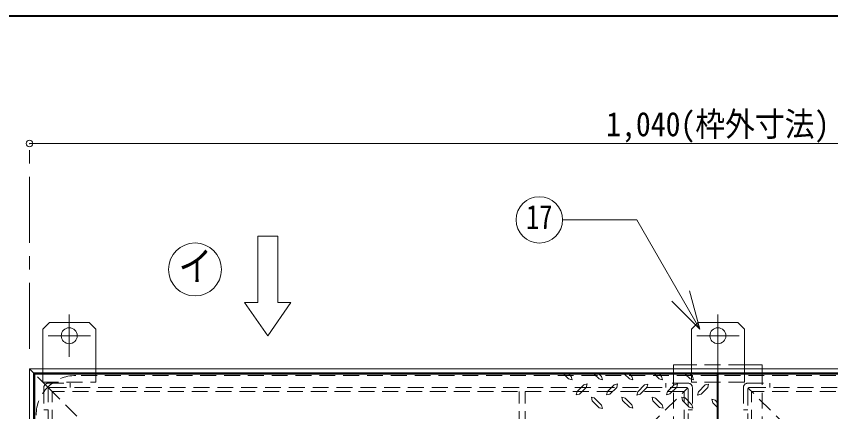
# Model space of a CAD drawing. Units: millimetres at full size, sheet at 1:10; details may follow other scales. Extents: x -2106 to 1944, y -1394 to 1416.
# Drawn here: x -1676 to -1060, y 1118 to 1416 of the extents above; entities that cross this region are included whole.
import ezdxf
from ezdxf.enums import TextEntityAlignment as Align

# ---------------------------------------------------------------- set-up
doc = ezdxf.new("R2010")
doc.units = ezdxf.units.MM
doc.header["$LTSCALE"] = 10
doc.header["$PDMODE"] = 32
doc.header["$PDSIZE"] = 5
doc.linetypes.add('CHAIN1', pattern=[8, 5, -1, 1, -1])
doc.linetypes.add('DASHED1', pattern=[1.8, 1.2, -0.6])
doc.layers.add('0-0_ﾚｲﾔ1', color=4, linetype='Continuous', lineweight=9)
doc.styles.add('ＭＳ ゴシック', font='')
doc.styles.get('ＭＳ ゴシック').set_extended_font_data('MS Gothic')

msp = doc.modelspace()

# ---------------------------------------------------------------- linework, layer by layer
at = {"layer": '0-0_ﾚｲﾔ1', "color": 1, "lineweight": 40}
for p, q in [((1944.28, 1416.27), (-2105.72, 1416.27)), ((-1145.72, 855.27), (-1145.72, 1146.27))]:
    msp.add_line(p, q, dxfattribs=at)
at = {"layer": '0-0_ﾚｲﾔ1', "linetype": 'CHAIN1'}
for p, q in [((-1665.72, 1165.27), (-1665.72, 1320.27)), ((-1635.72, 1191.27), (-1635.72, 1159.27)), ((-1145.72, 1191.27), (-1145.72, 1146.27)), ((-1619.72, 1175.27), (-1651.72, 1175.27)), ((-1161.72, 1175.27), (-1129.72, 1175.27))]:
    msp.add_line(p, q, dxfattribs=at)
at = {"layer": '0-0_ﾚｲﾔ1'}
for p, q in [((-625.72, 1320.27), (-1665.72, 1320.27)), ((-1655.72, 1180.27), (-1650.72, 1185.27)), ((-1620.72, 1185.27), (-1650.72, 1185.27)), ((-1620.72, 1185.27), (-1615.72, 1180.27)), ((-1160.72, 1185.27), (-1165.72, 1180.27)), ((-1160.72, 1185.27), (-1130.72, 1185.27)), ((-1125.72, 1180.27), (-1130.72, 1185.27)), ((-1655.72, 1180.27), (-1655.72, 1150.27)), ((-1615.72, 1180.27), (-1615.72, 1150.27)), ((-1165.72, 1180.27), (-1165.72, 1150.27)), ((-1125.72, 1180.27), (-1125.72, 1150.27)), ((-1165.72, 1153.27), (-1179.22, 1153.27)), ((-1179.22, 1153.27), (-1179.22, 1150.27)), ((-1112.22, 1153.27), (-1125.72, 1153.27)), ((-1112.22, 1153.27), (-1112.22, 1150.27)), ((-1662.72, 1147.27), (-1661.72, 1146.27)), ((-1262.12, 1146.27), (-1258.5, 1142.66)), ((-1258.42, 1146.27), (-1256.65, 1144.5)), ((-1256.65, 1144.5), (-1255.93, 1142.01)), ((-1239.14, 1146.27), (-1235.52, 1142.66)), ((-1235.44, 1146.27), (-1233.67, 1144.5)), ((-1233.67, 1144.5), (-1232.95, 1142.01)), ((-1216.23, 1146.27), (-1212.62, 1142.66)), ((-1212.46, 1146.27), (-1210.69, 1144.5)), ((-1210.69, 1144.5), (-1210.05, 1141.93)), ((-1193.6, 1146.27), (-1190.2, 1142.74)), ((-1189.96, 1146.27), (-1188.27, 1144.59)), ((-1188.27, 1144.59), (-1187.63, 1142.09)), ((-1170.35, 1146.27), (-1166.73, 1142.66)), ((-1166.65, 1146.27), (-1164.89, 1144.5)), ((-1164.89, 1144.5), (-1164.16, 1141.93)), ((-1255.93, 1142.01), (-1258.5, 1142.66)), ((-1232.95, 1142.01), (-1235.52, 1142.66)), ((-1210.05, 1141.93), (-1212.62, 1142.66)), ((-1187.63, 1142.09), (-1190.2, 1142.74)), ((-1164.16, 1141.93), (-1166.73, 1142.66)), ((-1252.15, 1133.09), (-1252.8, 1130.6)), ((-1250.22, 1131.25), (-1245.16, 1136.31)), ((-1229.17, 1133.09), (-1229.81, 1130.6)), ((-1227.24, 1131.25), (-1222.18, 1136.31)), ((-1206.27, 1133.01), (-1206.91, 1130.52)), ((-1204.34, 1131.17), (-1199.28, 1136.23)), ((-1183.85, 1133.17), (-1184.49, 1130.68)), ((-1181.92, 1131.33), (-1176.86, 1136.39)), ((-1160.39, 1133.01), (-1161.03, 1130.52)), ((-1158.46, 1131.17), (-1153.39, 1136.23)), ((-1250.22, 1131.25), (-1252.8, 1130.6)), ((-1239.09, 1128.34), (-1241.31, 1128.92)), ((-1240.59, 1126.06), (-1241.31, 1128.92)), ((-1240.59, 1126.06), (-1235.52, 1120.99)), ((-1239.09, 1128.34), (-1233.67, 1122.84)), ((-1238.73, 1127.98), (-1238.97, 1128.04)), ((-1227.24, 1131.25), (-1229.81, 1130.6)), ((-1217.68, 1126.34), (-1218.32, 1128.92)), ((-1215.83, 1128.27), (-1218.32, 1128.92)), ((-1217.68, 1126.34), (-1212.62, 1121.28)), ((-1215.83, 1128.27), (-1210.77, 1123.13)), ((-1204.34, 1131.17), (-1206.91, 1130.52)), ((-1194.78, 1126.26), (-1195.42, 1128.84)), ((-1192.93, 1128.19), (-1195.42, 1128.84)), ((-1194.78, 1126.26), (-1189.72, 1121.2)), ((-1192.93, 1128.19), (-1187.87, 1123.05)), ((-1181.92, 1131.33), (-1184.49, 1130.68)), ((-1172.36, 1126.42), (-1173, 1129)), ((-1170.51, 1128.35), (-1173, 1129)), ((-1172.36, 1126.42), (-1167.3, 1121.36)), ((-1170.51, 1128.35), (-1165.45, 1123.21)), ((-1158.46, 1131.17), (-1161.03, 1130.52)), ((-1147.77, 1126.67), (-1150.34, 1127.31)), ((-1149.62, 1124.74), (-1150.34, 1127.31)), ((-1147.77, 1126.67), (-1145.72, 1124.32)), ((-1232.95, 1120.35), (-1235.52, 1120.99)), ((-1233.67, 1122.84), (-1232.95, 1120.35)), ((-1210.05, 1120.64), (-1212.62, 1121.28)), ((-1210.77, 1123.13), (-1210.05, 1120.64)), ((-1187.14, 1120.56), (-1189.72, 1121.2)), ((-1187.87, 1123.05), (-1187.14, 1120.56)), ((-1164.72, 1120.72), (-1167.3, 1121.36)), ((-1165.45, 1123.21), (-1164.72, 1120.72)), ((-1149.62, 1124.74), (-1145.72, 1120.84))]:
    msp.add_line(p, q, dxfattribs=at)
at = {"layer": '0-0_ﾚｲﾔ1', "color": 7, "lineweight": 18}
for p, q in [((-1207.04, 1262.69), (-1263.11, 1262.69)), ((-1159.42, 1180.22), (-1207.04, 1262.69)), ((-1493.22, 1250.27), (-1478.22, 1250.27)), ((-1493.22, 1250.27), (-1493.22, 1200.27)), ((-1159.42, 1180.22), (-1167.19, 1209.19)), ((-1485.72, 1175.27), (-1503.22, 1200.27)), ((-1503.22, 1200.27), (-1493.22, 1200.27)), ((-1485.72, 1175.27), (-1468.22, 1200.27)), ((-1159.42, 1180.22), (-1180.63, 1201.43)), ((-1662.72, 1147.27), (-1665.72, 1150.27)), ((-625.72, 1150.27), (-1665.72, 1150.27)), ((-1665.72, 1150.27), (-1665.72, 855.27)), ((-628.72, 1147.27), (-1662.72, 1147.27)), ((-1662.72, 1147.27), (-1662.72, 855.27))]:
    msp.add_line(p, q, dxfattribs=at)
at = {"layer": '0-0_ﾚｲﾔ1', "linetype": 'DASHED1'}
for p, q in [((-1125.72, 1153.27), (-1165.72, 1153.27)), ((-1651.25, 1135.8), (-1661.72, 1146.27)), ((-1655.72, 1150.27), (-1655.72, 1140.27)), ((-660.72, 1145.27), (-1630.72, 1145.27)), ((-1615.72, 1150.27), (-1615.72, 1140.27)), ((-1179.22, 1150.27), (-1179.22, 1100.27)), ((-1165.72, 1150.27), (-1165.72, 1140.27)), ((-1125.72, 1150.27), (-1125.72, 1140.27)), ((-1112.22, 1150.27), (-1112.22, 1100.27)), ((-1655.72, 1140.27), (-1615.72, 1140.27)), ((-1651.72, 1139.47), (-1634.92, 1139.47)), ((-1634.92, 1139.47), (-1634.92, 1136.27)), ((-1185.02, 1139.47), (-1185.02, 1136.27)), ((-1168.22, 1139.47), (-1185.02, 1139.47)), ((-1125.72, 1140.27), (-1165.72, 1140.27)), ((-1123.22, 1139.47), (-1106.42, 1139.47)), ((-1106.42, 1139.47), (-1106.42, 1136.27)), ((-1654.92, 1136.27), (-1654.92, 1119.47)), ((-1171.22, 1133.27), (-1648.72, 1133.27)), ((-1648.72, 855.27), (-1648.72, 1133.27)), ((-1295.72, 1106.27), (-1295.72, 1133.27)), ((-1291.22, 1106.27), (-1291.22, 1133.27)), ((-1171.22, 855.27), (-1171.22, 1133.27)), ((-1165.02, 1136.27), (-1165.02, 1119.47)), ((-1126.42, 1136.27), (-1126.42, 1119.47)), ((-642.72, 1133.27), (-1120.22, 1133.27)), ((-1120.22, 855.27), (-1120.22, 1133.27)), ((-1651.72, 1119.47), (-1654.92, 1119.47)), ((-1168.22, 1119.47), (-1165.02, 1119.47)), ((-1123.22, 1119.47), (-1126.42, 1119.47))]:
    msp.add_line(p, q, dxfattribs=at)
at = {"layer": '0-0_ﾚｲﾔ1', "color": 5, "lineweight": 25}
for p in [(-629.72, 1146.27), (-1661.72, 855.27)]:
    msp.add_line(p, (-1661.72, 1146.27), dxfattribs=at)
at = {"layer": '0-0_ﾚｲﾔ1', "color": 7, "linetype": 'DASHED1', "lineweight": 18}
for p, q in [((-1651.72, 855.27), (-1651.72, 1134.67)), ((-1651.25, 1135.8), (-1621.72, 1106.27)), ((-1169.82, 1136.27), (-1650.12, 1136.27)), ((-1198.22, 1106.27), (-1168.69, 1135.8)), ((-1168.22, 1134.67), (-1168.22, 855.27)), ((-1123.22, 1134.67), (-1123.22, 855.27)), ((-1093.22, 1106.27), (-1122.75, 1135.8)), ((-1121.62, 1136.27), (-641.32, 1136.27))]:
    msp.add_line(p, q, dxfattribs=at)
at = {"layer": '0-0_ﾚｲﾔ1', "color": 7, "lineweight": 18}
msp.add_lwpolyline([(-1478.22, 1250.27), (-1478.22, 1200.27), (-1468.22, 1200.27)], dxfattribs=at)
at = {"layer": '0-0_ﾚｲﾔ1'}
for points in [[(-1252.15, 1133.09), (-1247.01, 1138.24), (-1244.52, 1138.88), (-1245.16, 1136.31)], [(-1229.17, 1133.09), (-1224.03, 1138.24), (-1221.54, 1138.88), (-1222.18, 1136.31)], [(-1206.27, 1133.01), (-1201.13, 1138.16), (-1198.64, 1138.8), (-1199.28, 1136.23)], [(-1183.85, 1133.17), (-1178.71, 1138.32), (-1176.22, 1138.96), (-1176.86, 1136.39)], [(-1160.39, 1133.01), (-1155.24, 1138.16), (-1152.75, 1138.8), (-1153.39, 1136.23)]]:
    msp.add_lwpolyline(points, dxfattribs=at)
at = {"layer": '0-0_ﾚｲﾔ1', "color": 7, "lineweight": 18}
for centre, radius in [((-1280.61, 1262.69), 17.5), ((-1540.72, 1225.27), 20)]:
    msp.add_circle(centre, radius, dxfattribs=at)
at = {"layer": '0-0_ﾚｲﾔ1'}
for centre in [(-1635.72, 1175.27), (-1145.72, 1175.27)]:
    msp.add_circle(centre, 6, dxfattribs=at)
at = {"layer": '0-0_ﾚｲﾔ1', "linetype": 'DASHED1'}
for centre, radius, start, end in [((-1630.72, 1115.27), 30, 90, 180), ((-1651.72, 1136.27), 3.2, 90, 180), ((-1168.22, 1136.27), 3.2, 0, 90), ((-1123.22, 1136.27), 3.2, 90, 180)]:
    msp.add_arc(centre, radius, start, end, dxfattribs=at)
at = {"layer": '0-0_ﾚｲﾔ1', "color": 7, "linetype": 'DASHED1', "lineweight": 18}
for centre, start, end in [((-1650.12, 1134.67), 90, 180), ((-1169.82, 1134.67), 0, 90), ((-1121.62, 1134.67), 90, 180)]:
    msp.add_arc(centre, 1.6, start, end, dxfattribs=at)
at = {"layer": '0-0_ﾚｲﾔ1', "color": 1}
msp.add_point((-1665.72, 1320.27), dxfattribs=at)

# ---------------------------------------------------------------- texts
at = {"layer": '0-0_ﾚｲﾔ1', "color": 7, "style": 'ＭＳ ゴシック'}
for s, height, width, p in [('1,040(枠外寸法)', 18.33, 0.9, (-1230.1, 1320.27)), ('17', 18.33, 0.8, (-1290.61, 1250.19)), ('イ', 21.99, 0.85, (-1553.22, 1210.27))]:
    msp.add_text(s, height=height, dxfattribs=dict(at, width=width)).set_placement(p, align=Align.BOTTOM_LEFT)

doc.saveas('drawing.dxf')
